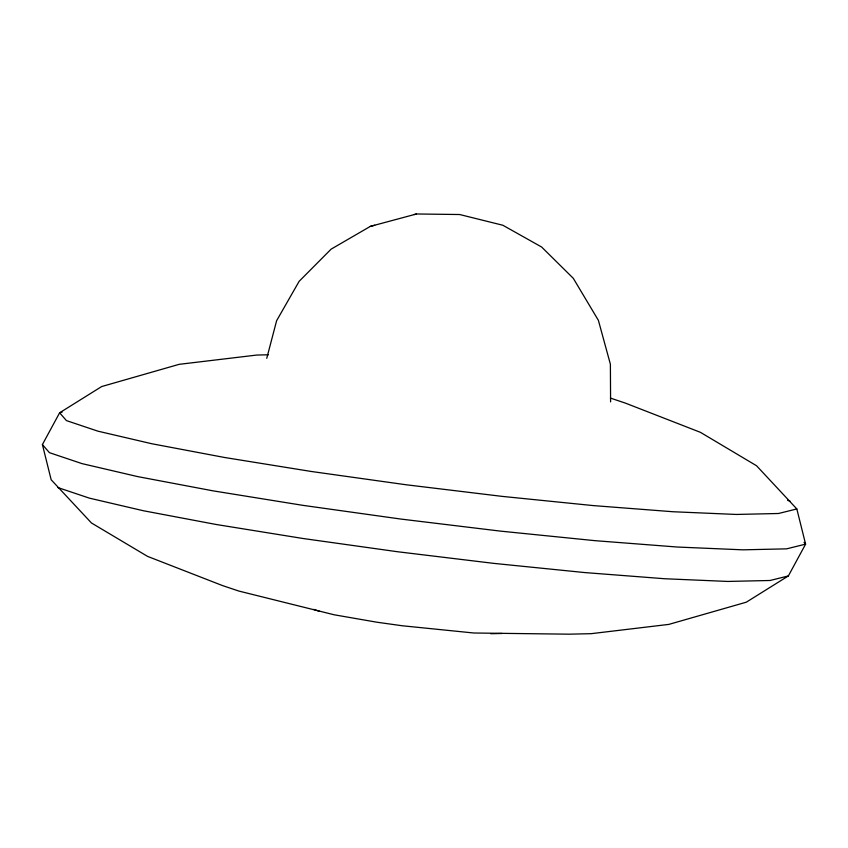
<?xml version="1.0" encoding="UTF-8"?>
<svg xmlns="http://www.w3.org/2000/svg" width="848" height="848" viewBox="0 0 848 848"><rect width="100%" height="100%" fill="white"/><g stroke="black" fill="none" stroke-linecap="round" stroke-linejoin="round"><path stroke-width="1.27" d="M266.749 358.333L276.628 320.692L299.143 281.313L331.123 249.142L370.364 226.374L416.474 213.982L459.669 214.523L502.853 225.25L541.618 247.012L573.301 278.324L598.391 320.353L610.39 364.237L610.592 401.888M610.422 398.083L625.442 403.129L700.427 432.332L756.564 465.764L796.834 508.959L805.6 544.14L788.364 575.94L746.304 602.186L668.849 624.393L591.151 633.679L569.305 634.177L473.82 633L402.238 625.76L376.872 622.209L334.144 614.779L238.839 591.056L222.558 585.597L147.573 556.394L91.436 522.962L51.166 479.767L42.4 444.585L59.636 412.785L101.696 386.54L179.151 364.333L256.849 355.047L268.413 354.782M414.216 214.565L416.474 213.982M370.364 226.374L374.731 225.239M62.074 412.181L59.636 412.785L66.42 420.597L97.87 431.155L151.834 443.748L224.625 457.496L311.301 471.477L405.938 484.738L502.101 496.377L593.229 505.588L673.111 511.747L736.297 514.45L778.496 513.496L796.834 508.959M788.364 575.94L770.037 580.488L727.838 581.442L664.641 578.739L584.76 572.57L493.631 563.358L397.479 551.73L302.831 538.469L216.166 524.488L143.365 510.74L89.411 498.147L57.961 487.589M490.759 633.721L502.058 633.467M787.622 500.32L790.039 501.136M313.665 609.383L319.685 611.408M804.042 542.349L805.6 544.14L786.626 548.847L742.933 549.833L677.51 547.045L594.808 540.653L500.468 531.124L400.924 519.071L302.937 505.355L213.208 490.875L137.853 476.64L81.98 463.612L49.428 452.673L42.4 444.585"/></g></svg>
